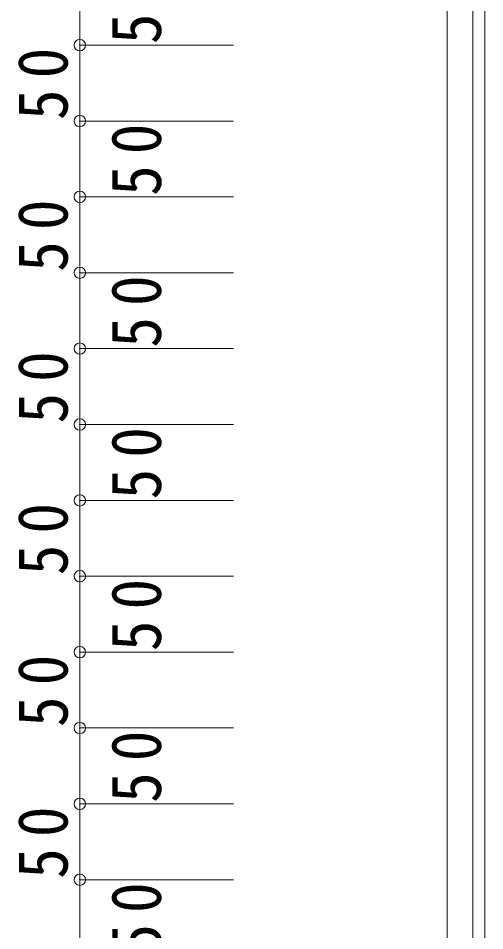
# Model space of a CAD drawing. Units: millimetres at full size, sheet at 1:15. Extents: x -3000 to 2850, y -2151 to 2088.
# Drawn here: x 1532 to 1840, y -33 to 569 of the extents above; entities that cross this region are included whole.
import ezdxf

# ---------------------------------------------------------------- set-up
doc = ezdxf.new("R2010")
doc.units = ezdxf.units.MM
doc.header["$LTSCALE"] = 15
doc.header["$PDMODE"] = 32
doc.header["$PDSIZE"] = 7.5
doc.layers.add('0-B_寸法', color=7, linetype='Continuous', lineweight=9)
doc.styles.add('ＭＳ ゴシック', font='')
doc.styles.get('ＭＳ ゴシック').set_extended_font_data('MS Gothic')

msp = doc.modelspace()

# ---------------------------------------------------------------- linework, layer by layer
at = {"layer": '0-B_寸法'}
msp.add_line((1814.72, 1184.12), (1814.72, -1511.88), dxfattribs=at)
at = {"layer": '0-B_寸法', "color": 5}
for p, q in [((1831.82, 1184.12), (1831.82, -1511.88)), ((1839.62, 1184.12), (1839.62, -1511.88))]:
    msp.add_line(p, q, dxfattribs=at)
at = {"layer": '0-B_寸法', "color": 3}
for p, q in [((1572.53, 601.12), (1572.53, 551.12)), ((1572.53, 551.12), (1572.53, 501.12)), ((1572.53, 551.12), (1673.81, 551.12)), ((1572.53, 501.12), (1572.53, 451.12)), ((1572.53, 501.12), (1673.81, 501.12)), ((1572.53, 451.12), (1572.53, 401.12)), ((1572.53, 451.12), (1673.81, 451.12)), ((1572.53, 401.12), (1572.53, 351.12)), ((1572.53, 401.12), (1673.81, 401.12)), ((1572.53, 351.12), (1572.53, 301.12)), ((1572.53, 351.12), (1673.81, 351.12)), ((1572.53, 301.12), (1572.53, 251.12)), ((1572.53, 301.12), (1673.81, 301.12)), ((1572.53, 251.12), (1572.53, 201.12)), ((1572.53, 251.12), (1673.81, 251.12)), ((1572.53, 201.12), (1572.53, 151.12)), ((1572.53, 201.12), (1673.81, 201.12)), ((1572.53, 151.12), (1572.53, 101.12)), ((1572.53, 151.12), (1673.81, 151.12)), ((1572.53, 101.12), (1572.53, 51.12)), ((1572.53, 101.12), (1673.81, 101.12)), ((1572.53, 51.12), (1572.53, 1.12)), ((1572.53, 51.12), (1673.81, 51.12)), ((1572.53, 1.12), (1572.53, -48.88)), ((1572.53, 1.12), (1673.81, 1.12))]:
    msp.add_line(p, q, dxfattribs=at)
for p in [(1572.53, 551.12), (1572.53, 501.12), (1572.53, 451.12), (1572.53, 401.12), (1572.53, 351.12), (1572.53, 301.12), (1572.53, 251.12), (1572.53, 201.12), (1572.53, 151.12), (1572.53, 101.12), (1572.53, 51.12), (1572.53, 1.12)]:
    msp.add_point(p, dxfattribs=at)

# ---------------------------------------------------------------- texts
at = {"layer": '0-B_寸法', "char_height": 32.99, "attachment_point": 7, "rotation": 90, "style": 'ＭＳ ゴシック'}
for insert in [(1626.62, 551.74), (1565.03, 501.74), (1626.62, 451.74), (1565.03, 401.74), (1626.62, 351.74), (1565.03, 301.74), (1626.62, 251.74), (1565.03, 201.74), (1626.62, 151.74), (1565.03, 101.74), (1626.62, 51.74), (1565.03, 1.74), (1626.62, -48.26)]:
    msp.add_mtext('\\T1.36;\\W0.9;50', dxfattribs=dict(at, insert=insert))

doc.saveas('drawing.dxf')
